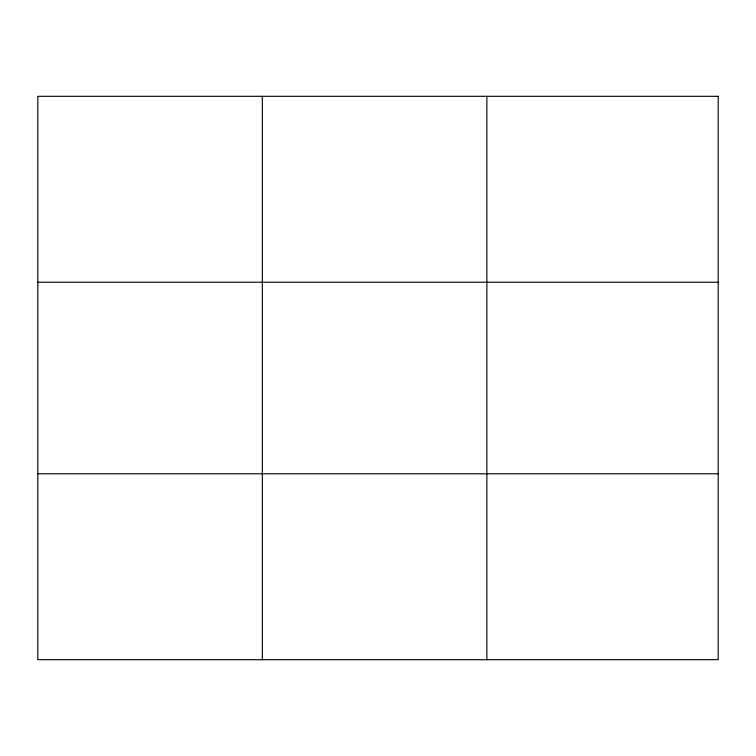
<?xml version="1.0" encoding="UTF-8"?>
<svg xmlns="http://www.w3.org/2000/svg" width="756" height="756" viewBox="0 0 756 756"><rect width="100%" height="100%" fill="white"/><g stroke="black" fill="none" stroke-linecap="round" stroke-linejoin="round"><path stroke-width="1.13" d="M262.332 659.686L262.332 96.314M486.864 659.686L486.864 96.314M37.8 282.224L718.2 282.224M37.8 473.776L718.2 473.776M718.2 96.314L718.2 659.686L37.8 659.686L37.8 96.314L718.2 96.314"/></g></svg>
